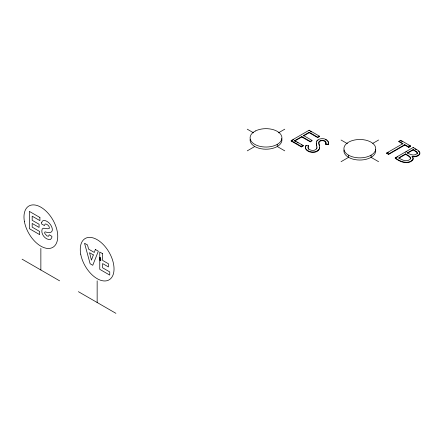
<?xml version="1.0" encoding="UTF-8"?>
<svg xmlns="http://www.w3.org/2000/svg" width="442" height="442" viewBox="0 0 442 442"><rect width="100%" height="100%" fill="white"/><g stroke="black" fill="none" stroke-linecap="round" stroke-linejoin="round"><path stroke-width="0.66" d="M316.803 148.755L316.931 146.871M319.66 147.197C319.45 153.943 308.35 153.81 305.599 148.866L305.488 147.451L306.068 145.324L308.51 145.678L308.052 147.346M326.008 142.827L325.831 144.446L328.412 144.65C330.224 137.981 318.489 136.595 316.268 141.849L316.61 145.313M325.831 144.446L325.876 141.993C324.483 139.799 320.793 139.578 319.102 141.539L318.798 142.744L319.66 147.628M417.132 153.987L417.32 153.131L416.729 152.181L413.193 149.937L407.441 153.258L407.441 152.827L413.193 149.507L416.729 151.75L417.32 152.7L417.132 153.556C414.414 156.258 410.165 154.706 407.441 152.827M318.798 143.175L319.102 141.97C320.793 140.009 324.483 140.236 325.876 142.423M306.068 145.324L305.488 147.02L305.599 148.429C308.334 152.893 316.66 153.346 319.456 148.739M308.51 145.678L308.052 146.91L308.428 149.274M316.803 148.324L316.384 149.092L314.77 150.081A4.205 2.431 0 0 1 311.389 150.28L309.267 149.54L308.024 147.965M419.773 153.656C418.281 156.286 414.751 156.661 412.032 156.241L412.756 157.253A6.315 3.646 0 0 1 412.695 159.706C407.894 164.783 399.855 161.402 395.225 157.849L395.225 158.28C399.855 161.833 407.894 165.22 412.695 160.137A6.315 3.646 0 0 0 412.756 157.689M316.875 141.103L318.063 140.147M247.249 150.849L254.752 146.517M278.421 132.854L284.775 129.186M295.858 141.694L294.731 141.048L294.731 140.617L303.162 145.479L303.162 145.915L301.4 146.926L291.179 141.026L291.179 140.595L309.146 130.219L319.444 136.164L319.444 136.595L317.682 137.611L309.185 132.705L303.549 135.954L303.549 135.523L309.185 132.268L317.682 137.18L319.444 136.164M291.179 141.026L293.494 139.689M294.731 140.617L301.792 136.539L310.223 141.401L311.98 140.39L311.98 140.821L310.223 141.838L301.792 136.97L294.731 141.048M291.179 140.595L301.4 146.495L303.162 145.479M341.064 161.684L348.567 157.352L348.567 155.181A15.923 9.194 0 0 1 347.882 142.606L349.296 141.788A15.923 9.194 0 0 1 371.081 142.186A15.923 9.194 0 0 1 371.766 154.761L370.352 155.578A15.923 9.194 0 0 1 348.567 155.181M372.81 143.352L378.584 140.02M398.949 141.28L400.712 140.269L410.557 145.948L410.557 146.385L408.795 147.401L404.789 145.087L388.579 154.446L386.75 153.385L386.75 152.954L402.96 143.595L398.949 141.28L398.949 141.716L402.96 144.026M398.949 141.716L400.126 141.037M386.75 153.385L388.485 152.385M386.75 152.954L388.579 154.009L404.789 144.656L408.795 146.965L410.557 145.948M395.225 157.849L413.193 147.473L418.502 150.683L419.9 152.672L419.773 154.087C418.281 156.722 414.751 157.092 412.032 156.672M395.225 158.28L397.546 156.943M405.657 152.258L406.817 151.589M405.634 153.871L398.745 157.849C401.927 160.021 406.806 162.385 410.176 159.275L410.557 158.374L410.375 157.407L409.623 156.429L405.634 153.871L405.634 154.302L398.745 158.28M325.831 144.015L328.412 144.219L328.412 144.65M325.345 139.644L326.638 140.23M401.292 141.037L402.447 141.705M408.817 145.379L410.557 146.385M414.966 148.932L416.149 149.611M405.634 154.302L409.623 156.86L410.557 158.811M341.064 140.02L347.429 143.694M378.584 161.684L371.059 157.335L371.059 155.17M310.29 131.313L311.433 131.976M303.549 135.523L311.98 140.39M296.98 142.346L298.101 142.993M301.477 144.943L303.162 145.915M247.249 129.186L253.62 132.865M284.775 150.849L277.245 146.506L277.245 144.335M99.665 257.885L100.511 258.371M99.665 258.211L100.511 258.697M99.665 258.531L100.511 259.023M99.665 258.857L100.793 259.509L100.793 260.482L99.665 259.835L99.665 257.559L100.511 258.045L100.511 260.321M99.665 259.183L100.793 259.835M99.665 259.509L100.793 260.161M22.1 259.172L59.626 280.841M78.389 291.67L115.915 313.334M418.502 151.114L419.513 152.142M327.71 141.031L328.627 143.136M318.925 143.772L319.323 145.556M316.251 142.981L316.931 147.308M413.193 147.473L413.193 147.91M413.193 149.507L413.193 149.937M408.795 146.965L408.795 147.401M404.789 144.656L404.789 145.087M400.712 140.269L400.712 140.7M388.579 154.009L388.579 154.446M317.682 137.18L317.682 137.611M310.223 141.401L310.223 141.838M309.146 130.219L309.146 130.65M309.185 132.268L309.185 132.705M301.792 136.539L301.792 136.97M301.4 146.495L301.4 146.926M100.229 257.885L100.229 260.161M99.947 257.719L99.947 259.995M97.152 280.836L97.152 302.505M40.863 248.343L40.863 270.007M281.736 138.578A15.923 9.194 0 0 1 277.952 146.098L276.537 146.91A15.923 9.194 0 0 1 258.785 148.208A15.923 9.194 0 0 1 250.161 139.153M375.551 149.413A15.923 9.194 0 0 1 371.766 156.927L370.352 157.744A15.923 9.194 0 0 1 352.594 159.037A15.923 9.194 0 0 1 343.975 149.987M41.741 222.464L41.576 223.928L44.427 225.58L45.095 224.088L45.88 224.006C47.719 224.564 49.836 226.42 49.272 228.52L47.421 228.768L43.697 228.205L42.266 228.873C40.216 233.614 45.487 240.365 50.537 239.481L51.758 237.757L51.918 236.348L49.189 234.768L48.592 236.238L46.924 235.945L44.819 233.509A1.724 0.995 60 0 1 45.239 231.873C57.725 236.177 51.377 220.851 44.056 220.464A6.249 3.608 60 0 0 41.741 222.464M95.367 249.498L94.301 252.448L88.593 249.15L87.522 244.967L84.549 243.255L90.135 263.769L92.754 265.283L98.339 251.216L95.367 249.498M93.345 254.912L91.444 260.134L89.544 252.713L93.345 254.912M255.482 130.959L254.067 131.771A15.923 9.194 0 0 0 254.752 144.352A15.923 9.194 0 0 0 276.537 144.744L277.952 143.932A15.923 9.194 0 0 0 277.267 131.351A15.923 9.194 0 0 0 255.482 130.959M39.907 217.481L29.327 211.37L29.327 228.663L39.669 234.636L39.669 231.475L32.183 227.149L32.183 223.448L39.078 227.426L39.078 224.265L32.183 220.287L32.183 216.177L39.907 220.641L39.907 217.481M102.616 253.686L99.765 252.034L99.765 269.327L109.749 275.095L109.749 271.935L102.616 267.813L102.616 263.576L108.445 266.94L108.445 263.78L102.616 260.415L102.616 253.686M24.421 221.635A23.879 13.79 60 0 0 52.421 247.564A23.879 13.79 60 0 0 45.741 210.828A23.879 13.79 60 0 0 24.421 221.635M80.709 254.133A23.879 13.785 60 0 0 108.71 280.062A23.879 13.785 60 0 0 102.03 243.327A23.879 13.785 60 0 0 80.709 254.133"/></g></svg>
